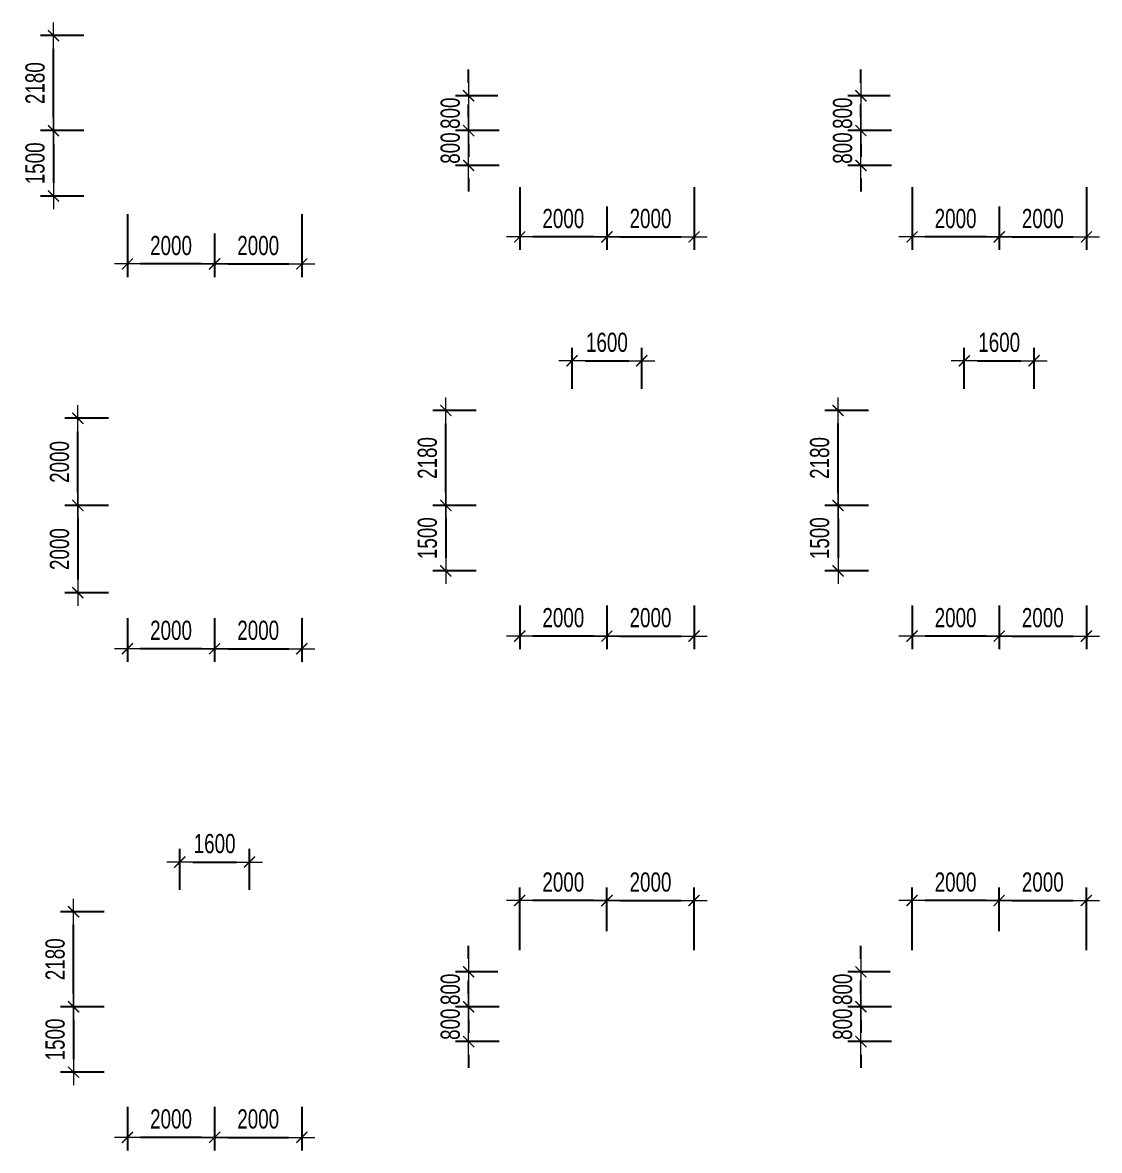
# Model space of a CAD drawing. Header units: millimetres. Extents: x -259680 to 389590, y -106473 to 139263.
# Drawn here: x 50294 to 75000, y 2104 to 27980 of the extents above; entities that cross this region are included whole.
import ezdxf

# ---------------------------------------------------------------- set-up
doc = ezdxf.new("R2010")
doc.units = ezdxf.units.MM
doc.layers.get('Defpoints').update_dxf_attribs({"color": 151, "lineweight": 9})
doc.layers.add('NDC_S_DIM', color=1, linetype='Continuous', lineweight=15)
doc.styles.add('NDC_DIM', font='', dxfattribs={"width": 0.75})
doc.styles.get('NDC_DIM').set_extended_font_data('Dotum')
doc.dimstyles.new('NDC_dim_200', dxfattribs={"dimscale": 200, "dimtxt": 2.2, "dimasz": 1.5, "dimexe": 1.5, "dimexo": 2.5, "dimgap": 1, "dimtad": 1, "dimdec": 0, "dimzin": 0, "dimdsep": 46, "dimtxsty": 'NDC_DIM', "dimblk": 'DIMMARK', "dimcen": 0.09, "dimdle": 1.2, "dimclrd": 1, "dimclre": 1, "dimclrt": 3, "dimadec": 0, "dimazin": 0, "dimtfac": 1, "dimtdec": 0, "dimtix": 1, "dimtofl": 0, "dimtmove": 0, "dimatfit": 3, "dimfxl": 6, "dimfxlon": 1, "dimtolj": 1, "dimtzin": 0, "dimarcsym": 0})

# ---------------------------------------------------------------- blocks, each defined once
blk = doc.blocks.new('DIMMARK')
at = {"layer": 'NDC_S_DIM', "color": 1}
blk.add_line((-1.5, 0), (1, 0), dxfattribs=at)
at = {"layer": 'NDC_S_DIM', "color": 2, "const_width": 0.1}
blk.add_lwpolyline([(-0.424, -0.424), (0.424, 0.424)], dxfattribs=at)
blk = doc.blocks.new('*D853')
at = {"layer": 'Defpoints', "color": 0, "ltscale": 100, "transparency": 16777216}
for p in [(54700, 3604), (56700, 3604), (56700, 2404)]:
    blk.add_point(p, dxfattribs=at)
at = {"layer": 'NDC_S_DIM', "color": 1, "lineweight": -2, "ltscale": 100, "transparency": 16777216}
for p, q in [((54700, 3104), (54700, 2104)), ((56700, 3104), (56700, 2104)), ((55000, 2404), (56400, 2404))]:
    blk.add_line(p, q, dxfattribs=at)
at = {"layer": 'NDC_S_DIM', "color": 1, "lineweight": -2, "ltscale": 100, "transparency": 16777216, "xscale": 300, "yscale": 300, "zscale": 300, "rotation": 180}
blk.add_blockref('DIMMARK', (54700, 2404), dxfattribs=at)
at = {"layer": 'NDC_S_DIM', "color": 1, "lineweight": -2, "ltscale": 100, "transparency": 16777216, "xscale": 300, "yscale": 300, "zscale": 300}
blk.add_blockref('DIMMARK', (56700, 2404), dxfattribs=at)
at = {"layer": 'NDC_S_DIM', "color": 3, "ltscale": 100, "transparency": 16777216, "insert": (55700, 2824), "char_height": 440, "attachment_point": 5, "style": 'NDC_DIM'}
blk.add_mtext('\\A1;2000', dxfattribs=at)
blk = doc.blocks.new('*D854')
at = {"layer": 'Defpoints', "color": 0, "ltscale": 100, "transparency": 16777216}
for p in [(52700, 3604), (54700, 3604), (52700, 2404)]:
    blk.add_point(p, dxfattribs=at)
at = {"layer": 'NDC_S_DIM', "color": 1, "lineweight": -2, "ltscale": 100, "transparency": 16777216}
for p, q in [((52700, 3104), (52700, 2104)), ((54700, 3104), (54700, 2104)), ((54400, 2404), (53000, 2404))]:
    blk.add_line(p, q, dxfattribs=at)
at = {"layer": 'NDC_S_DIM', "color": 1, "lineweight": -2, "ltscale": 100, "transparency": 16777216, "xscale": 300, "yscale": 300, "zscale": 300, "rotation": 180}
blk.add_blockref('DIMMARK', (52700, 2404), dxfattribs=at)
at = {"layer": 'NDC_S_DIM', "color": 1, "lineweight": -2, "ltscale": 100, "transparency": 16777216, "xscale": 300, "yscale": 300, "zscale": 300}
blk.add_blockref('DIMMARK', (54700, 2404), dxfattribs=at)
at = {"layer": 'NDC_S_DIM', "color": 3, "ltscale": 100, "transparency": 16777216, "insert": (53700, 2824), "char_height": 440, "attachment_point": 5, "style": 'NDC_DIM'}
blk.add_mtext('\\A1;2000', dxfattribs=at)
blk = doc.blocks.new('*D855')
at = {"layer": 'Defpoints', "color": 0, "ltscale": 100, "transparency": 16777216}
for p in [(52663, 5400), (51463, 3900), (52663, 3900)]:
    blk.add_point(p, dxfattribs=at)
at = {"layer": 'NDC_S_DIM', "color": 1, "lineweight": -2, "ltscale": 100, "transparency": 16777216}
for p, q in [((52163, 5400), (51163, 5400)), ((51463, 5100), (51463, 4200)), ((52163, 3900), (51163, 3900))]:
    blk.add_line(p, q, dxfattribs=at)
at = {"layer": 'NDC_S_DIM', "color": 1, "lineweight": -2, "ltscale": 100, "transparency": 16777216, "xscale": 300, "yscale": 300, "zscale": 300}
for p, rotation in [((51463, 5400), 90), ((51463, 3900), 270)]:
    blk.add_blockref('DIMMARK', p, dxfattribs=dict(at, rotation=rotation))
at = {"layer": 'NDC_S_DIM', "color": 3, "ltscale": 100, "transparency": 16777216, "insert": (51042, 4650), "char_height": 440, "attachment_point": 5, "rotation": 90, "style": 'NDC_DIM'}
blk.add_mtext('\\A1;1500', dxfattribs=at)
blk = doc.blocks.new('*D829')
at = {"layer": 'Defpoints', "color": 0, "ltscale": 100, "transparency": 16777216}
for p in [(51463, 7580), (52663, 7580), (52663, 5400)]:
    blk.add_point(p, dxfattribs=at)
at = {"layer": 'NDC_S_DIM', "color": 1, "lineweight": -2, "ltscale": 100, "transparency": 16777216}
for p, q in [((52163, 7580), (51163, 7580)), ((51463, 5700), (51463, 7280)), ((52163, 5400), (51163, 5400))]:
    blk.add_line(p, q, dxfattribs=at)
at = {"layer": 'NDC_S_DIM', "color": 1, "lineweight": -2, "ltscale": 100, "transparency": 16777216, "xscale": 300, "yscale": 300, "zscale": 300}
for p, rotation in [((51463, 7580), 90), ((51463, 5400), 270)]:
    blk.add_blockref('DIMMARK', p, dxfattribs=dict(at, rotation=rotation))
at = {"layer": 'NDC_S_DIM', "color": 3, "ltscale": 100, "transparency": 16777216, "insert": (51042, 6490), "char_height": 440, "attachment_point": 5, "rotation": 90, "style": 'NDC_DIM'}
blk.add_mtext('\\A1;2180', dxfattribs=at)
blk = doc.blocks.new('*D830')
at = {"layer": 'Defpoints', "color": 0, "ltscale": 100, "transparency": 16777216}
for p in [(55500, 8720), (53900, 7580), (55500, 7580)]:
    blk.add_point(p, dxfattribs=at)
at = {"layer": 'NDC_S_DIM', "color": 1, "lineweight": -2, "ltscale": 100, "transparency": 16777216}
for p, q in [((53900, 8080), (53900, 9020)), ((55500, 8080), (55500, 9020)), ((54200, 8720), (55200, 8720))]:
    blk.add_line(p, q, dxfattribs=at)
at = {"layer": 'NDC_S_DIM', "color": 1, "lineweight": -2, "ltscale": 100, "transparency": 16777216, "xscale": 300, "yscale": 300, "zscale": 300, "rotation": 180}
blk.add_blockref('DIMMARK', (53900, 8720), dxfattribs=at)
at = {"layer": 'NDC_S_DIM', "color": 1, "lineweight": -2, "ltscale": 100, "transparency": 16777216, "xscale": 300, "yscale": 300, "zscale": 300}
blk.add_blockref('DIMMARK', (55500, 8720), dxfattribs=at)
at = {"layer": 'NDC_S_DIM', "color": 3, "ltscale": 100, "transparency": 16777216, "insert": (54700, 9141), "char_height": 440, "attachment_point": 5, "style": 'NDC_DIM'}
blk.add_mtext('\\A1;1600', dxfattribs=at)
blk = doc.blocks.new('*D831')
at = {"layer": 'Defpoints', "color": 0, "ltscale": 100, "transparency": 16777216}
for p in [(54700, 14814), (56700, 14814), (56700, 13614)]:
    blk.add_point(p, dxfattribs=at)
at = {"layer": 'NDC_S_DIM', "color": 1, "lineweight": -2, "ltscale": 100, "transparency": 16777216}
for p, q in [((54700, 14314), (54700, 13314)), ((56700, 14314), (56700, 13314)), ((55000, 13614), (56400, 13614))]:
    blk.add_line(p, q, dxfattribs=at)
at = {"layer": 'NDC_S_DIM', "color": 1, "lineweight": -2, "ltscale": 100, "transparency": 16777216, "xscale": 300, "yscale": 300, "zscale": 300, "rotation": 180}
blk.add_blockref('DIMMARK', (54700, 13614), dxfattribs=at)
at = {"layer": 'NDC_S_DIM', "color": 1, "lineweight": -2, "ltscale": 100, "transparency": 16777216, "xscale": 300, "yscale": 300, "zscale": 300}
blk.add_blockref('DIMMARK', (56700, 13614), dxfattribs=at)
at = {"layer": 'NDC_S_DIM', "color": 3, "ltscale": 100, "transparency": 16777216, "insert": (55700, 14034), "char_height": 440, "attachment_point": 5, "style": 'NDC_DIM'}
blk.add_mtext('\\A1;2000', dxfattribs=at)
blk = doc.blocks.new('*D832')
at = {"layer": 'Defpoints', "color": 0, "ltscale": 100, "transparency": 16777216}
for p in [(52700, 14814), (54700, 14814), (52700, 13614)]:
    blk.add_point(p, dxfattribs=at)
at = {"layer": 'NDC_S_DIM', "color": 1, "lineweight": -2, "ltscale": 100, "transparency": 16777216}
for p, q in [((52700, 14314), (52700, 13314)), ((54700, 14314), (54700, 13314)), ((54400, 13614), (53000, 13614))]:
    blk.add_line(p, q, dxfattribs=at)
at = {"layer": 'NDC_S_DIM', "color": 1, "lineweight": -2, "ltscale": 100, "transparency": 16777216, "xscale": 300, "yscale": 300, "zscale": 300, "rotation": 180}
blk.add_blockref('DIMMARK', (52700, 13614), dxfattribs=at)
at = {"layer": 'NDC_S_DIM', "color": 1, "lineweight": -2, "ltscale": 100, "transparency": 16777216, "xscale": 300, "yscale": 300, "zscale": 300}
blk.add_blockref('DIMMARK', (54700, 13614), dxfattribs=at)
at = {"layer": 'NDC_S_DIM', "color": 3, "ltscale": 100, "transparency": 16777216, "insert": (53700, 14034), "char_height": 440, "attachment_point": 5, "style": 'NDC_DIM'}
blk.add_mtext('\\A1;2000', dxfattribs=at)
blk = doc.blocks.new('*D833')
at = {"layer": 'Defpoints', "color": 0, "ltscale": 100, "transparency": 16777216}
for p in [(63700, 15104), (65700, 15104), (65700, 13904)]:
    blk.add_point(p, dxfattribs=at)
at = {"layer": 'NDC_S_DIM', "color": 1, "lineweight": -2, "ltscale": 100, "transparency": 16777216}
for p, q in [((63700, 14604), (63700, 13604)), ((65700, 14604), (65700, 13604)), ((64000, 13904), (65400, 13904))]:
    blk.add_line(p, q, dxfattribs=at)
at = {"layer": 'NDC_S_DIM', "color": 1, "lineweight": -2, "ltscale": 100, "transparency": 16777216, "xscale": 300, "yscale": 300, "zscale": 300, "rotation": 180}
blk.add_blockref('DIMMARK', (63700, 13904), dxfattribs=at)
at = {"layer": 'NDC_S_DIM', "color": 1, "lineweight": -2, "ltscale": 100, "transparency": 16777216, "xscale": 300, "yscale": 300, "zscale": 300}
blk.add_blockref('DIMMARK', (65700, 13904), dxfattribs=at)
at = {"layer": 'NDC_S_DIM', "color": 3, "ltscale": 100, "transparency": 16777216, "insert": (64700, 14324), "char_height": 440, "attachment_point": 5, "style": 'NDC_DIM'}
blk.add_mtext('\\A1;2000', dxfattribs=at)
blk = doc.blocks.new('*D834')
at = {"layer": 'Defpoints', "color": 0, "ltscale": 100, "transparency": 16777216}
for p in [(61700, 15104), (63700, 15104), (61700, 13904)]:
    blk.add_point(p, dxfattribs=at)
at = {"layer": 'NDC_S_DIM', "color": 1, "lineweight": -2, "ltscale": 100, "transparency": 16777216}
for p, q in [((61700, 14604), (61700, 13604)), ((63700, 14604), (63700, 13604)), ((63400, 13904), (62000, 13904))]:
    blk.add_line(p, q, dxfattribs=at)
at = {"layer": 'NDC_S_DIM', "color": 1, "lineweight": -2, "ltscale": 100, "transparency": 16777216, "xscale": 300, "yscale": 300, "zscale": 300, "rotation": 180}
blk.add_blockref('DIMMARK', (61700, 13904), dxfattribs=at)
at = {"layer": 'NDC_S_DIM', "color": 1, "lineweight": -2, "ltscale": 100, "transparency": 16777216, "xscale": 300, "yscale": 300, "zscale": 300}
blk.add_blockref('DIMMARK', (63700, 13904), dxfattribs=at)
at = {"layer": 'NDC_S_DIM', "color": 3, "ltscale": 100, "transparency": 16777216, "insert": (62700, 14324), "char_height": 440, "attachment_point": 5, "style": 'NDC_DIM'}
blk.add_mtext('\\A1;2000', dxfattribs=at)
blk = doc.blocks.new('*D835')
at = {"layer": 'Defpoints', "color": 0, "ltscale": 100, "transparency": 16777216}
for p in [(61203, 16900), (60003, 15400), (61203, 15400)]:
    blk.add_point(p, dxfattribs=at)
at = {"layer": 'NDC_S_DIM', "color": 1, "lineweight": -2, "ltscale": 100, "transparency": 16777216}
for p, q in [((60703, 16900), (59703, 16900)), ((60003, 16600), (60003, 15700)), ((60703, 15400), (59703, 15400))]:
    blk.add_line(p, q, dxfattribs=at)
at = {"layer": 'NDC_S_DIM', "color": 1, "lineweight": -2, "ltscale": 100, "transparency": 16777216, "xscale": 300, "yscale": 300, "zscale": 300}
for p, rotation in [((60003, 16900), 90), ((60003, 15400), 270)]:
    blk.add_blockref('DIMMARK', p, dxfattribs=dict(at, rotation=rotation))
at = {"layer": 'NDC_S_DIM', "color": 3, "ltscale": 100, "transparency": 16777216, "insert": (59582, 16150), "char_height": 440, "attachment_point": 5, "rotation": 90, "style": 'NDC_DIM'}
blk.add_mtext('\\A1;1500', dxfattribs=at)
blk = doc.blocks.new('*D836')
at = {"layer": 'Defpoints', "color": 0, "ltscale": 100, "transparency": 16777216}
for p in [(60003, 19080), (61203, 19080), (61203, 16900)]:
    blk.add_point(p, dxfattribs=at)
at = {"layer": 'NDC_S_DIM', "color": 1, "lineweight": -2, "ltscale": 100, "transparency": 16777216}
for p, q in [((60703, 19080), (59703, 19080)), ((60003, 17200), (60003, 18780)), ((60703, 16900), (59703, 16900))]:
    blk.add_line(p, q, dxfattribs=at)
at = {"layer": 'NDC_S_DIM', "color": 1, "lineweight": -2, "ltscale": 100, "transparency": 16777216, "xscale": 300, "yscale": 300, "zscale": 300}
for p, rotation in [((60003, 19080), 90), ((60003, 16900), 270)]:
    blk.add_blockref('DIMMARK', p, dxfattribs=dict(at, rotation=rotation))
at = {"layer": 'NDC_S_DIM', "color": 3, "ltscale": 100, "transparency": 16777216, "insert": (59582, 17990), "char_height": 440, "attachment_point": 5, "rotation": 90, "style": 'NDC_DIM'}
blk.add_mtext('\\A1;2180', dxfattribs=at)
blk = doc.blocks.new('*D837')
at = {"layer": 'Defpoints', "color": 0, "ltscale": 100, "transparency": 16777216}
for p in [(64500, 20220), (62900, 19080), (64500, 19080)]:
    blk.add_point(p, dxfattribs=at)
at = {"layer": 'NDC_S_DIM', "color": 1, "lineweight": -2, "ltscale": 100, "transparency": 16777216}
for p, q in [((62900, 19580), (62900, 20520)), ((64500, 19580), (64500, 20520)), ((63200, 20220), (64200, 20220))]:
    blk.add_line(p, q, dxfattribs=at)
at = {"layer": 'NDC_S_DIM', "color": 1, "lineweight": -2, "ltscale": 100, "transparency": 16777216, "xscale": 300, "yscale": 300, "zscale": 300, "rotation": 180}
blk.add_blockref('DIMMARK', (62900, 20220), dxfattribs=at)
at = {"layer": 'NDC_S_DIM', "color": 1, "lineweight": -2, "ltscale": 100, "transparency": 16777216, "xscale": 300, "yscale": 300, "zscale": 300}
blk.add_blockref('DIMMARK', (64500, 20220), dxfattribs=at)
at = {"layer": 'NDC_S_DIM', "color": 3, "ltscale": 100, "transparency": 16777216, "insert": (63700, 20641), "char_height": 440, "attachment_point": 5, "style": 'NDC_DIM'}
blk.add_mtext('\\A1;1600', dxfattribs=at)
blk = doc.blocks.new('*D720')
at = {"layer": 'Defpoints', "color": 0, "ltscale": 100, "transparency": 16777216}
for p in [(72700, 15104), (74700, 15104), (74700, 13904)]:
    blk.add_point(p, dxfattribs=at)
at = {"layer": 'NDC_S_DIM', "color": 1, "lineweight": -2, "ltscale": 100, "transparency": 16777216}
for p, q in [((72700, 14604), (72700, 13604)), ((74700, 14604), (74700, 13604)), ((73000, 13904), (74400, 13904))]:
    blk.add_line(p, q, dxfattribs=at)
at = {"layer": 'NDC_S_DIM', "color": 1, "lineweight": -2, "ltscale": 100, "transparency": 16777216, "xscale": 300, "yscale": 300, "zscale": 300, "rotation": 180}
blk.add_blockref('DIMMARK', (72700, 13904), dxfattribs=at)
at = {"layer": 'NDC_S_DIM', "color": 1, "lineweight": -2, "ltscale": 100, "transparency": 16777216, "xscale": 300, "yscale": 300, "zscale": 300}
blk.add_blockref('DIMMARK', (74700, 13904), dxfattribs=at)
at = {"layer": 'NDC_S_DIM', "color": 3, "ltscale": 100, "transparency": 16777216, "insert": (73700, 14324), "char_height": 440, "attachment_point": 5, "style": 'NDC_DIM'}
blk.add_mtext('\\A1;2000', dxfattribs=at)
blk = doc.blocks.new('*D721')
at = {"layer": 'Defpoints', "color": 0, "ltscale": 100, "transparency": 16777216}
for p in [(70700, 15104), (72700, 15104), (70700, 13904)]:
    blk.add_point(p, dxfattribs=at)
at = {"layer": 'NDC_S_DIM', "color": 1, "lineweight": -2, "ltscale": 100, "transparency": 16777216}
for p, q in [((70700, 14604), (70700, 13604)), ((72700, 14604), (72700, 13604)), ((72400, 13904), (71000, 13904))]:
    blk.add_line(p, q, dxfattribs=at)
at = {"layer": 'NDC_S_DIM', "color": 1, "lineweight": -2, "ltscale": 100, "transparency": 16777216, "xscale": 300, "yscale": 300, "zscale": 300, "rotation": 180}
blk.add_blockref('DIMMARK', (70700, 13904), dxfattribs=at)
at = {"layer": 'NDC_S_DIM', "color": 1, "lineweight": -2, "ltscale": 100, "transparency": 16777216, "xscale": 300, "yscale": 300, "zscale": 300}
blk.add_blockref('DIMMARK', (72700, 13904), dxfattribs=at)
at = {"layer": 'NDC_S_DIM', "color": 3, "ltscale": 100, "transparency": 16777216, "insert": (71700, 14324), "char_height": 440, "attachment_point": 5, "style": 'NDC_DIM'}
blk.add_mtext('\\A1;2000', dxfattribs=at)
blk = doc.blocks.new('*D722')
at = {"layer": 'Defpoints', "color": 0, "ltscale": 100, "transparency": 16777216}
for p in [(70203, 16900), (69003, 15400), (70203, 15400)]:
    blk.add_point(p, dxfattribs=at)
at = {"layer": 'NDC_S_DIM', "color": 1, "lineweight": -2, "ltscale": 100, "transparency": 16777216}
for p, q in [((69703, 16900), (68703, 16900)), ((69003, 16600), (69003, 15700)), ((69703, 15400), (68703, 15400))]:
    blk.add_line(p, q, dxfattribs=at)
at = {"layer": 'NDC_S_DIM', "color": 1, "lineweight": -2, "ltscale": 100, "transparency": 16777216, "xscale": 300, "yscale": 300, "zscale": 300}
for p, rotation in [((69003, 16900), 90), ((69003, 15400), 270)]:
    blk.add_blockref('DIMMARK', p, dxfattribs=dict(at, rotation=rotation))
at = {"layer": 'NDC_S_DIM', "color": 3, "ltscale": 100, "transparency": 16777216, "insert": (68582, 16150), "char_height": 440, "attachment_point": 5, "rotation": 90, "style": 'NDC_DIM'}
blk.add_mtext('\\A1;1500', dxfattribs=at)
blk = doc.blocks.new('*D723')
at = {"layer": 'Defpoints', "color": 0, "ltscale": 100, "transparency": 16777216}
for p in [(69003, 19080), (70203, 19080), (70203, 16900)]:
    blk.add_point(p, dxfattribs=at)
at = {"layer": 'NDC_S_DIM', "color": 1, "lineweight": -2, "ltscale": 100, "transparency": 16777216}
for p, q in [((69703, 19080), (68703, 19080)), ((69003, 17200), (69003, 18780)), ((69703, 16900), (68703, 16900))]:
    blk.add_line(p, q, dxfattribs=at)
at = {"layer": 'NDC_S_DIM', "color": 1, "lineweight": -2, "ltscale": 100, "transparency": 16777216, "xscale": 300, "yscale": 300, "zscale": 300}
for p, rotation in [((69003, 19080), 90), ((69003, 16900), 270)]:
    blk.add_blockref('DIMMARK', p, dxfattribs=dict(at, rotation=rotation))
at = {"layer": 'NDC_S_DIM', "color": 3, "ltscale": 100, "transparency": 16777216, "insert": (68582, 17990), "char_height": 440, "attachment_point": 5, "rotation": 90, "style": 'NDC_DIM'}
blk.add_mtext('\\A1;2180', dxfattribs=at)
blk = doc.blocks.new('*D724')
at = {"layer": 'Defpoints', "color": 0, "ltscale": 100, "transparency": 16777216}
for p in [(73500, 20220), (71900, 19080), (73500, 19080)]:
    blk.add_point(p, dxfattribs=at)
at = {"layer": 'NDC_S_DIM', "color": 1, "lineweight": -2, "ltscale": 100, "transparency": 16777216}
for p, q in [((71900, 19580), (71900, 20520)), ((73500, 19580), (73500, 20520)), ((72200, 20220), (73200, 20220))]:
    blk.add_line(p, q, dxfattribs=at)
at = {"layer": 'NDC_S_DIM', "color": 1, "lineweight": -2, "ltscale": 100, "transparency": 16777216, "xscale": 300, "yscale": 300, "zscale": 300, "rotation": 180}
blk.add_blockref('DIMMARK', (71900, 20220), dxfattribs=at)
at = {"layer": 'NDC_S_DIM', "color": 1, "lineweight": -2, "ltscale": 100, "transparency": 16777216, "xscale": 300, "yscale": 300, "zscale": 300}
blk.add_blockref('DIMMARK', (73500, 20220), dxfattribs=at)
at = {"layer": 'NDC_S_DIM', "color": 3, "ltscale": 100, "transparency": 16777216, "insert": (72700, 20641), "char_height": 440, "attachment_point": 5, "style": 'NDC_DIM'}
blk.add_mtext('\\A1;1600', dxfattribs=at)
blk = doc.blocks.new('*D710')
at = {"layer": 'Defpoints', "color": 0, "ltscale": 100, "transparency": 16777216}
for p in [(56700, 24080), (54700, 23642), (56700, 22442)]:
    blk.add_point(p, dxfattribs=at)
at = {"layer": 'NDC_S_DIM', "color": 1, "lineweight": -2, "ltscale": 100, "transparency": 16777216}
for p, q in [((56700, 23580), (56700, 22142)), ((54700, 23142), (54700, 22142)), ((55000, 22442), (56400, 22442))]:
    blk.add_line(p, q, dxfattribs=at)
at = {"layer": 'NDC_S_DIM', "color": 1, "lineweight": -2, "ltscale": 100, "transparency": 16777216, "xscale": 300, "yscale": 300, "zscale": 300, "rotation": 180}
blk.add_blockref('DIMMARK', (54700, 22442), dxfattribs=at)
at = {"layer": 'NDC_S_DIM', "color": 1, "lineweight": -2, "ltscale": 100, "transparency": 16777216, "xscale": 300, "yscale": 300, "zscale": 300}
blk.add_blockref('DIMMARK', (56700, 22442), dxfattribs=at)
at = {"layer": 'NDC_S_DIM', "color": 3, "ltscale": 100, "transparency": 16777216, "insert": (55700, 22862), "char_height": 440, "attachment_point": 5, "style": 'NDC_DIM'}
blk.add_mtext('\\A1;2000', dxfattribs=at)
blk = doc.blocks.new('*D624')
at = {"layer": 'Defpoints', "color": 0, "ltscale": 100, "transparency": 16777216}
for p in [(52700, 24080), (54700, 23642), (52700, 22442)]:
    blk.add_point(p, dxfattribs=at)
at = {"layer": 'NDC_S_DIM', "color": 1, "lineweight": -2, "ltscale": 100, "transparency": 16777216}
for p, q in [((52700, 23580), (52700, 22142)), ((54700, 23142), (54700, 22142)), ((54400, 22442), (53000, 22442))]:
    blk.add_line(p, q, dxfattribs=at)
at = {"layer": 'NDC_S_DIM', "color": 1, "lineweight": -2, "ltscale": 100, "transparency": 16777216, "xscale": 300, "yscale": 300, "zscale": 300, "rotation": 180}
blk.add_blockref('DIMMARK', (52700, 22442), dxfattribs=at)
at = {"layer": 'NDC_S_DIM', "color": 1, "lineweight": -2, "ltscale": 100, "transparency": 16777216, "xscale": 300, "yscale": 300, "zscale": 300}
blk.add_blockref('DIMMARK', (54700, 22442), dxfattribs=at)
at = {"layer": 'NDC_S_DIM', "color": 3, "ltscale": 100, "transparency": 16777216, "insert": (53700, 22862), "char_height": 440, "attachment_point": 5, "style": 'NDC_DIM'}
blk.add_mtext('\\A1;2000', dxfattribs=at)
blk = doc.blocks.new('*D625')
at = {"layer": 'Defpoints', "color": 0, "ltscale": 100, "transparency": 16777216}
for p in [(65700, 24700), (63700, 24262), (65700, 23062)]:
    blk.add_point(p, dxfattribs=at)
at = {"layer": 'NDC_S_DIM', "color": 1, "lineweight": -2, "ltscale": 100, "transparency": 16777216}
for p, q in [((65700, 24200), (65700, 22762)), ((63700, 23762), (63700, 22762)), ((64000, 23062), (65400, 23062))]:
    blk.add_line(p, q, dxfattribs=at)
at = {"layer": 'NDC_S_DIM', "color": 1, "lineweight": -2, "ltscale": 100, "transparency": 16777216, "xscale": 300, "yscale": 300, "zscale": 300, "rotation": 180}
blk.add_blockref('DIMMARK', (63700, 23062), dxfattribs=at)
at = {"layer": 'NDC_S_DIM', "color": 1, "lineweight": -2, "ltscale": 100, "transparency": 16777216, "xscale": 300, "yscale": 300, "zscale": 300}
blk.add_blockref('DIMMARK', (65700, 23062), dxfattribs=at)
at = {"layer": 'NDC_S_DIM', "color": 3, "ltscale": 100, "transparency": 16777216, "insert": (64700, 23482), "char_height": 440, "attachment_point": 5, "style": 'NDC_DIM'}
blk.add_mtext('\\A1;2000', dxfattribs=at)
blk = doc.blocks.new('*D626')
at = {"layer": 'Defpoints', "color": 0, "ltscale": 100, "transparency": 16777216}
for p in [(61700, 24700), (63700, 24262), (61700, 23062)]:
    blk.add_point(p, dxfattribs=at)
at = {"layer": 'NDC_S_DIM', "color": 1, "lineweight": -2, "ltscale": 100, "transparency": 16777216}
for p, q in [((61700, 24200), (61700, 22762)), ((63700, 23762), (63700, 22762)), ((63400, 23062), (62000, 23062))]:
    blk.add_line(p, q, dxfattribs=at)
at = {"layer": 'NDC_S_DIM', "color": 1, "lineweight": -2, "ltscale": 100, "transparency": 16777216, "xscale": 300, "yscale": 300, "zscale": 300, "rotation": 180}
blk.add_blockref('DIMMARK', (61700, 23062), dxfattribs=at)
at = {"layer": 'NDC_S_DIM', "color": 1, "lineweight": -2, "ltscale": 100, "transparency": 16777216, "xscale": 300, "yscale": 300, "zscale": 300}
blk.add_blockref('DIMMARK', (63700, 23062), dxfattribs=at)
at = {"layer": 'NDC_S_DIM', "color": 3, "ltscale": 100, "transparency": 16777216, "insert": (62700, 23482), "char_height": 440, "attachment_point": 5, "style": 'NDC_DIM'}
blk.add_mtext('\\A1;2000', dxfattribs=at)
blk = doc.blocks.new('*D627')
at = {"layer": 'Defpoints', "color": 0, "ltscale": 100, "transparency": 16777216}
for p in [(61728, 25500), (60528, 24700), (61728, 24700)]:
    blk.add_point(p, dxfattribs=at)
at = {"layer": 'NDC_S_DIM', "color": 1, "lineweight": -2, "ltscale": 100, "transparency": 16777216}
for p, q in [((60528, 25800), (60528, 26100)), ((61228, 25500), (60228, 25500)), ((61228, 24700), (60228, 24700)), ((60528, 24400), (60528, 24100))]:
    blk.add_line(p, q, dxfattribs=at)
at = {"layer": 'NDC_S_DIM', "color": 1, "lineweight": -2, "ltscale": 100, "transparency": 16777216, "xscale": 300, "yscale": 300, "zscale": 300}
for p, rotation in [((60528, 25500), 270), ((60528, 24700), 90)]:
    blk.add_blockref('DIMMARK', p, dxfattribs=dict(at, rotation=rotation))
at = {"layer": 'NDC_S_DIM', "color": 3, "ltscale": 100, "transparency": 16777216, "insert": (60108, 25100), "char_height": 440, "attachment_point": 5, "rotation": 90, "style": 'NDC_DIM'}
blk.add_mtext('\\A1;800', dxfattribs=at)
blk = doc.blocks.new('*D628')
at = {"layer": 'Defpoints', "color": 0, "ltscale": 100, "transparency": 16777216}
for p in [(60528, 26300), (61700, 26300), (61728, 25500)]:
    blk.add_point(p, dxfattribs=at)
at = {"layer": 'NDC_S_DIM', "color": 1, "lineweight": -2, "ltscale": 100, "transparency": 16777216}
for p, q in [((60528, 26600), (60528, 26900)), ((61200, 26300), (60228, 26300)), ((61228, 25500), (60228, 25500)), ((60528, 25200), (60528, 24900))]:
    blk.add_line(p, q, dxfattribs=at)
at = {"layer": 'NDC_S_DIM', "color": 1, "lineweight": -2, "ltscale": 100, "transparency": 16777216, "xscale": 300, "yscale": 300, "zscale": 300}
for p, rotation in [((60528, 26300), 270), ((60528, 25500), 90)]:
    blk.add_blockref('DIMMARK', p, dxfattribs=dict(at, rotation=rotation))
at = {"layer": 'NDC_S_DIM', "color": 3, "ltscale": 100, "transparency": 16777216, "insert": (60108, 25900), "char_height": 440, "attachment_point": 5, "rotation": 90, "style": 'NDC_DIM'}
blk.add_mtext('\\A1;800', dxfattribs=at)
blk = doc.blocks.new('*D629')
at = {"layer": 'Defpoints', "color": 0, "ltscale": 100, "transparency": 16777216}
for p in [(74700, 24700), (72700, 24262), (74700, 23062)]:
    blk.add_point(p, dxfattribs=at)
at = {"layer": 'NDC_S_DIM', "color": 1, "lineweight": -2, "ltscale": 100, "transparency": 16777216}
for p, q in [((74700, 24200), (74700, 22762)), ((72700, 23762), (72700, 22762)), ((73000, 23062), (74400, 23062))]:
    blk.add_line(p, q, dxfattribs=at)
at = {"layer": 'NDC_S_DIM', "color": 1, "lineweight": -2, "ltscale": 100, "transparency": 16777216, "xscale": 300, "yscale": 300, "zscale": 300, "rotation": 180}
blk.add_blockref('DIMMARK', (72700, 23062), dxfattribs=at)
at = {"layer": 'NDC_S_DIM', "color": 1, "lineweight": -2, "ltscale": 100, "transparency": 16777216, "xscale": 300, "yscale": 300, "zscale": 300}
blk.add_blockref('DIMMARK', (74700, 23062), dxfattribs=at)
at = {"layer": 'NDC_S_DIM', "color": 3, "ltscale": 100, "transparency": 16777216, "insert": (73700, 23482), "char_height": 440, "attachment_point": 5, "style": 'NDC_DIM'}
blk.add_mtext('\\A1;2000', dxfattribs=at)
blk = doc.blocks.new('*D630')
at = {"layer": 'Defpoints', "color": 0, "ltscale": 100, "transparency": 16777216}
for p in [(70700, 24700), (72700, 24262), (70700, 23062)]:
    blk.add_point(p, dxfattribs=at)
at = {"layer": 'NDC_S_DIM', "color": 1, "lineweight": -2, "ltscale": 100, "transparency": 16777216}
for p, q in [((70700, 24200), (70700, 22762)), ((72700, 23762), (72700, 22762)), ((72400, 23062), (71000, 23062))]:
    blk.add_line(p, q, dxfattribs=at)
at = {"layer": 'NDC_S_DIM', "color": 1, "lineweight": -2, "ltscale": 100, "transparency": 16777216, "xscale": 300, "yscale": 300, "zscale": 300, "rotation": 180}
blk.add_blockref('DIMMARK', (70700, 23062), dxfattribs=at)
at = {"layer": 'NDC_S_DIM', "color": 1, "lineweight": -2, "ltscale": 100, "transparency": 16777216, "xscale": 300, "yscale": 300, "zscale": 300}
blk.add_blockref('DIMMARK', (72700, 23062), dxfattribs=at)
at = {"layer": 'NDC_S_DIM', "color": 3, "ltscale": 100, "transparency": 16777216, "insert": (71700, 23482), "char_height": 440, "attachment_point": 5, "style": 'NDC_DIM'}
blk.add_mtext('\\A1;2000', dxfattribs=at)
blk = doc.blocks.new('*D631')
at = {"layer": 'Defpoints', "color": 0, "ltscale": 100, "transparency": 16777216}
for p in [(70728, 25500), (69528, 24700), (70728, 24700)]:
    blk.add_point(p, dxfattribs=at)
at = {"layer": 'NDC_S_DIM', "color": 1, "lineweight": -2, "ltscale": 100, "transparency": 16777216}
for p, q in [((69528, 25800), (69528, 26100)), ((70228, 25500), (69228, 25500)), ((70228, 24700), (69228, 24700)), ((69528, 24400), (69528, 24100))]:
    blk.add_line(p, q, dxfattribs=at)
at = {"layer": 'NDC_S_DIM', "color": 1, "lineweight": -2, "ltscale": 100, "transparency": 16777216, "xscale": 300, "yscale": 300, "zscale": 300}
for p, rotation in [((69528, 25500), 270), ((69528, 24700), 90)]:
    blk.add_blockref('DIMMARK', p, dxfattribs=dict(at, rotation=rotation))
at = {"layer": 'NDC_S_DIM', "color": 3, "ltscale": 100, "transparency": 16777216, "insert": (69108, 25100), "char_height": 440, "attachment_point": 5, "rotation": 90, "style": 'NDC_DIM'}
blk.add_mtext('\\A1;800', dxfattribs=at)
blk = doc.blocks.new('*D632')
at = {"layer": 'Defpoints', "color": 0, "ltscale": 100, "transparency": 16777216}
for p in [(69528, 26300), (70700, 26300), (70728, 25500)]:
    blk.add_point(p, dxfattribs=at)
at = {"layer": 'NDC_S_DIM', "color": 1, "lineweight": -2, "ltscale": 100, "transparency": 16777216}
for p, q in [((69528, 26600), (69528, 26900)), ((70200, 26300), (69228, 26300)), ((70228, 25500), (69228, 25500)), ((69528, 25200), (69528, 24900))]:
    blk.add_line(p, q, dxfattribs=at)
at = {"layer": 'NDC_S_DIM', "color": 1, "lineweight": -2, "ltscale": 100, "transparency": 16777216, "xscale": 300, "yscale": 300, "zscale": 300}
for p, rotation in [((69528, 26300), 270), ((69528, 25500), 90)]:
    blk.add_blockref('DIMMARK', p, dxfattribs=dict(at, rotation=rotation))
at = {"layer": 'NDC_S_DIM', "color": 3, "ltscale": 100, "transparency": 16777216, "insert": (69108, 25900), "char_height": 440, "attachment_point": 5, "rotation": 90, "style": 'NDC_DIM'}
blk.add_mtext('\\A1;800', dxfattribs=at)
blk = doc.blocks.new('*D274')
at = {"layer": 'Defpoints', "color": 0, "ltscale": 100, "transparency": 16777216}
for p in [(74700, 7838), (72700, 6638), (74700, 6200)]:
    blk.add_point(p, dxfattribs=at)
at = {"layer": 'NDC_S_DIM', "color": 1, "lineweight": -2, "ltscale": 100, "transparency": 16777216}
for p, q in [((72700, 7138), (72700, 8138)), ((74700, 6700), (74700, 8138)), ((73000, 7838), (74400, 7838))]:
    blk.add_line(p, q, dxfattribs=at)
at = {"layer": 'NDC_S_DIM', "color": 1, "lineweight": -2, "ltscale": 100, "transparency": 16777216, "xscale": 300, "yscale": 300, "zscale": 300, "rotation": 180}
blk.add_blockref('DIMMARK', (72700, 7838), dxfattribs=at)
at = {"layer": 'NDC_S_DIM', "color": 1, "lineweight": -2, "ltscale": 100, "transparency": 16777216, "xscale": 300, "yscale": 300, "zscale": 300}
blk.add_blockref('DIMMARK', (74700, 7838), dxfattribs=at)
at = {"layer": 'NDC_S_DIM', "color": 3, "ltscale": 100, "transparency": 16777216, "insert": (73700, 8259), "char_height": 440, "attachment_point": 5, "style": 'NDC_DIM'}
blk.add_mtext('\\A1;2000', dxfattribs=at)
blk = doc.blocks.new('*D275')
at = {"layer": 'Defpoints', "color": 0, "ltscale": 100, "transparency": 16777216}
for p in [(70700, 7838), (72700, 6638), (70700, 6200)]:
    blk.add_point(p, dxfattribs=at)
at = {"layer": 'NDC_S_DIM', "color": 1, "lineweight": -2, "ltscale": 100, "transparency": 16777216}
for p, q in [((70700, 6700), (70700, 8138)), ((72700, 7138), (72700, 8138)), ((72400, 7838), (71000, 7838))]:
    blk.add_line(p, q, dxfattribs=at)
at = {"layer": 'NDC_S_DIM', "color": 1, "lineweight": -2, "ltscale": 100, "transparency": 16777216, "xscale": 300, "yscale": 300, "zscale": 300, "rotation": 180}
blk.add_blockref('DIMMARK', (70700, 7838), dxfattribs=at)
at = {"layer": 'NDC_S_DIM', "color": 1, "lineweight": -2, "ltscale": 100, "transparency": 16777216, "xscale": 300, "yscale": 300, "zscale": 300}
blk.add_blockref('DIMMARK', (72700, 7838), dxfattribs=at)
at = {"layer": 'NDC_S_DIM', "color": 3, "ltscale": 100, "transparency": 16777216, "insert": (71700, 8259), "char_height": 440, "attachment_point": 5, "style": 'NDC_DIM'}
blk.add_mtext('\\A1;2000', dxfattribs=at)
blk = doc.blocks.new('*D335')
at = {"layer": 'Defpoints', "color": 0, "ltscale": 100, "transparency": 16777216}
for p in [(70728, 5400), (69528, 4600), (70728, 4600)]:
    blk.add_point(p, dxfattribs=at)
at = {"layer": 'NDC_S_DIM', "color": 1, "lineweight": -2, "ltscale": 100, "transparency": 16777216}
for p, q in [((69528, 5700), (69528, 6000)), ((70228, 5400), (69228, 5400)), ((70228, 4600), (69228, 4600)), ((69528, 4300), (69528, 4000))]:
    blk.add_line(p, q, dxfattribs=at)
at = {"layer": 'NDC_S_DIM', "color": 1, "lineweight": -2, "ltscale": 100, "transparency": 16777216, "xscale": 300, "yscale": 300, "zscale": 300}
for p, rotation in [((69528, 5400), 270), ((69528, 4600), 90)]:
    blk.add_blockref('DIMMARK', p, dxfattribs=dict(at, rotation=rotation))
at = {"layer": 'NDC_S_DIM', "color": 3, "ltscale": 100, "transparency": 16777216, "insert": (69108, 5000), "char_height": 440, "attachment_point": 5, "rotation": 90, "style": 'NDC_DIM'}
blk.add_mtext('\\A1;800', dxfattribs=at)
blk = doc.blocks.new('*D336')
at = {"layer": 'Defpoints', "color": 0, "ltscale": 100, "transparency": 16777216}
for p in [(69528, 6200), (70700, 6200), (70728, 5400)]:
    blk.add_point(p, dxfattribs=at)
at = {"layer": 'NDC_S_DIM', "color": 1, "lineweight": -2, "ltscale": 100, "transparency": 16777216}
for p, q in [((69528, 6500), (69528, 6800)), ((70200, 6200), (69228, 6200)), ((70228, 5400), (69228, 5400)), ((69528, 5100), (69528, 4800))]:
    blk.add_line(p, q, dxfattribs=at)
at = {"layer": 'NDC_S_DIM', "color": 1, "lineweight": -2, "ltscale": 100, "transparency": 16777216, "xscale": 300, "yscale": 300, "zscale": 300}
for p, rotation in [((69528, 6200), 270), ((69528, 5400), 90)]:
    blk.add_blockref('DIMMARK', p, dxfattribs=dict(at, rotation=rotation))
at = {"layer": 'NDC_S_DIM', "color": 3, "ltscale": 100, "transparency": 16777216, "insert": (69108, 5800), "char_height": 440, "attachment_point": 5, "rotation": 90, "style": 'NDC_DIM'}
blk.add_mtext('\\A1;800', dxfattribs=at)
blk = doc.blocks.new('*D323')
at = {"layer": 'Defpoints', "color": 0, "ltscale": 100, "transparency": 16777216}
for p in [(65700, 7838), (63700, 6638), (65700, 6200)]:
    blk.add_point(p, dxfattribs=at)
at = {"layer": 'NDC_S_DIM', "color": 1, "lineweight": -2, "ltscale": 100, "transparency": 16777216}
for p, q in [((63700, 7138), (63700, 8138)), ((65700, 6700), (65700, 8138)), ((64000, 7838), (65400, 7838))]:
    blk.add_line(p, q, dxfattribs=at)
at = {"layer": 'NDC_S_DIM', "color": 1, "lineweight": -2, "ltscale": 100, "transparency": 16777216, "xscale": 300, "yscale": 300, "zscale": 300, "rotation": 180}
blk.add_blockref('DIMMARK', (63700, 7838), dxfattribs=at)
at = {"layer": 'NDC_S_DIM', "color": 1, "lineweight": -2, "ltscale": 100, "transparency": 16777216, "xscale": 300, "yscale": 300, "zscale": 300}
blk.add_blockref('DIMMARK', (65700, 7838), dxfattribs=at)
at = {"layer": 'NDC_S_DIM', "color": 3, "ltscale": 100, "transparency": 16777216, "insert": (64700, 8259), "char_height": 440, "attachment_point": 5, "style": 'NDC_DIM'}
blk.add_mtext('\\A1;2000', dxfattribs=at)
blk = doc.blocks.new('*D324')
at = {"layer": 'Defpoints', "color": 0, "ltscale": 100, "transparency": 16777216}
for p in [(61700, 7838), (63700, 6638), (61700, 6200)]:
    blk.add_point(p, dxfattribs=at)
at = {"layer": 'NDC_S_DIM', "color": 1, "lineweight": -2, "ltscale": 100, "transparency": 16777216}
for p, q in [((61700, 6700), (61700, 8138)), ((63700, 7138), (63700, 8138)), ((63400, 7838), (62000, 7838))]:
    blk.add_line(p, q, dxfattribs=at)
at = {"layer": 'NDC_S_DIM', "color": 1, "lineweight": -2, "ltscale": 100, "transparency": 16777216, "xscale": 300, "yscale": 300, "zscale": 300, "rotation": 180}
blk.add_blockref('DIMMARK', (61700, 7838), dxfattribs=at)
at = {"layer": 'NDC_S_DIM', "color": 1, "lineweight": -2, "ltscale": 100, "transparency": 16777216, "xscale": 300, "yscale": 300, "zscale": 300}
blk.add_blockref('DIMMARK', (63700, 7838), dxfattribs=at)
at = {"layer": 'NDC_S_DIM', "color": 3, "ltscale": 100, "transparency": 16777216, "insert": (62700, 8259), "char_height": 440, "attachment_point": 5, "style": 'NDC_DIM'}
blk.add_mtext('\\A1;2000', dxfattribs=at)
blk = doc.blocks.new('*D325')
at = {"layer": 'Defpoints', "color": 0, "ltscale": 100, "transparency": 16777216}
for p in [(61728, 5400), (60528, 4600), (61728, 4600)]:
    blk.add_point(p, dxfattribs=at)
at = {"layer": 'NDC_S_DIM', "color": 1, "lineweight": -2, "ltscale": 100, "transparency": 16777216}
for p, q in [((60528, 5700), (60528, 6000)), ((61228, 5400), (60228, 5400)), ((61228, 4600), (60228, 4600)), ((60528, 4300), (60528, 4000))]:
    blk.add_line(p, q, dxfattribs=at)
at = {"layer": 'NDC_S_DIM', "color": 1, "lineweight": -2, "ltscale": 100, "transparency": 16777216, "xscale": 300, "yscale": 300, "zscale": 300}
for p, rotation in [((60528, 5400), 270), ((60528, 4600), 90)]:
    blk.add_blockref('DIMMARK', p, dxfattribs=dict(at, rotation=rotation))
at = {"layer": 'NDC_S_DIM', "color": 3, "ltscale": 100, "transparency": 16777216, "insert": (60108, 5000), "char_height": 440, "attachment_point": 5, "rotation": 90, "style": 'NDC_DIM'}
blk.add_mtext('\\A1;800', dxfattribs=at)
blk = doc.blocks.new('*D326')
at = {"layer": 'Defpoints', "color": 0, "ltscale": 100, "transparency": 16777216}
for p in [(60528, 6200), (61700, 6200), (61728, 5400)]:
    blk.add_point(p, dxfattribs=at)
at = {"layer": 'NDC_S_DIM', "color": 1, "lineweight": -2, "ltscale": 100, "transparency": 16777216}
for p, q in [((60528, 6500), (60528, 6800)), ((61200, 6200), (60228, 6200)), ((61228, 5400), (60228, 5400)), ((60528, 5100), (60528, 4800))]:
    blk.add_line(p, q, dxfattribs=at)
at = {"layer": 'NDC_S_DIM', "color": 1, "lineweight": -2, "ltscale": 100, "transparency": 16777216, "xscale": 300, "yscale": 300, "zscale": 300}
for p, rotation in [((60528, 6200), 270), ((60528, 5400), 90)]:
    blk.add_blockref('DIMMARK', p, dxfattribs=dict(at, rotation=rotation))
at = {"layer": 'NDC_S_DIM', "color": 3, "ltscale": 100, "transparency": 16777216, "insert": (60108, 5800), "char_height": 440, "attachment_point": 5, "rotation": 90, "style": 'NDC_DIM'}
blk.add_mtext('\\A1;800', dxfattribs=at)
blk = doc.blocks.new('*D349')
at = {"layer": 'Defpoints', "color": 0, "ltscale": 100, "transparency": 16777216}
for p in [(52763, 16900), (51563, 14900), (52763, 14900)]:
    blk.add_point(p, dxfattribs=at)
at = {"layer": 'NDC_S_DIM', "color": 1, "lineweight": -2, "ltscale": 100, "transparency": 16777216}
for p, q in [((52263, 16900), (51263, 16900)), ((51563, 16600), (51563, 15200)), ((52263, 14900), (51263, 14900))]:
    blk.add_line(p, q, dxfattribs=at)
at = {"layer": 'NDC_S_DIM', "color": 1, "lineweight": -2, "ltscale": 100, "transparency": 16777216, "xscale": 300, "yscale": 300, "zscale": 300}
for p, rotation in [((51563, 16900), 90), ((51563, 14900), 270)]:
    blk.add_blockref('DIMMARK', p, dxfattribs=dict(at, rotation=rotation))
at = {"layer": 'NDC_S_DIM', "color": 3, "ltscale": 100, "transparency": 16777216, "insert": (51142, 15900), "char_height": 440, "attachment_point": 5, "rotation": 90, "style": 'NDC_DIM'}
blk.add_mtext('\\A1;2000', dxfattribs=at)
blk = doc.blocks.new('*D350')
at = {"layer": 'Defpoints', "color": 0, "ltscale": 100, "transparency": 16777216}
for p in [(51563, 18900), (52763, 18900), (52763, 16900)]:
    blk.add_point(p, dxfattribs=at)
at = {"layer": 'NDC_S_DIM', "color": 1, "lineweight": -2, "ltscale": 100, "transparency": 16777216}
for p, q in [((52263, 18900), (51263, 18900)), ((51563, 17200), (51563, 18600)), ((52263, 16900), (51263, 16900))]:
    blk.add_line(p, q, dxfattribs=at)
at = {"layer": 'NDC_S_DIM', "color": 1, "lineweight": -2, "ltscale": 100, "transparency": 16777216, "xscale": 300, "yscale": 300, "zscale": 300}
for p, rotation in [((51563, 18900), 90), ((51563, 16900), 270)]:
    blk.add_blockref('DIMMARK', p, dxfattribs=dict(at, rotation=rotation))
at = {"layer": 'NDC_S_DIM', "color": 3, "ltscale": 100, "transparency": 16777216, "insert": (51142, 17900), "char_height": 440, "attachment_point": 5, "rotation": 90, "style": 'NDC_DIM'}
blk.add_mtext('\\A1;2000', dxfattribs=at)
blk = doc.blocks.new('*D353')
at = {"layer": 'Defpoints', "color": 0, "ltscale": 100, "transparency": 16777216}
for p in [(52203, 25500), (51003, 24000), (52203, 24000)]:
    blk.add_point(p, dxfattribs=at)
at = {"layer": 'NDC_S_DIM', "color": 1, "lineweight": -2, "ltscale": 100, "transparency": 16777216}
for p, q in [((51703, 25500), (50703, 25500)), ((51003, 25200), (51003, 24300)), ((51703, 24000), (50703, 24000))]:
    blk.add_line(p, q, dxfattribs=at)
at = {"layer": 'NDC_S_DIM', "color": 1, "lineweight": -2, "ltscale": 100, "transparency": 16777216, "xscale": 300, "yscale": 300, "zscale": 300}
for p, rotation in [((51003, 25500), 90), ((51003, 24000), 270)]:
    blk.add_blockref('DIMMARK', p, dxfattribs=dict(at, rotation=rotation))
at = {"layer": 'NDC_S_DIM', "color": 3, "ltscale": 100, "transparency": 16777216, "insert": (50582, 24750), "char_height": 440, "attachment_point": 5, "rotation": 90, "style": 'NDC_DIM'}
blk.add_mtext('\\A1;1500', dxfattribs=at)
blk = doc.blocks.new('*D354')
at = {"layer": 'Defpoints', "color": 0, "ltscale": 100, "transparency": 16777216}
for p in [(51003, 27680), (52203, 27680), (52203, 25500)]:
    blk.add_point(p, dxfattribs=at)
at = {"layer": 'NDC_S_DIM', "color": 1, "lineweight": -2, "ltscale": 100, "transparency": 16777216}
for p, q in [((51703, 27680), (50703, 27680)), ((51003, 25800), (51003, 27380)), ((51703, 25500), (50703, 25500))]:
    blk.add_line(p, q, dxfattribs=at)
at = {"layer": 'NDC_S_DIM', "color": 1, "lineweight": -2, "ltscale": 100, "transparency": 16777216, "xscale": 300, "yscale": 300, "zscale": 300}
for p, rotation in [((51003, 27680), 90), ((51003, 25500), 270)]:
    blk.add_blockref('DIMMARK', p, dxfattribs=dict(at, rotation=rotation))
at = {"layer": 'NDC_S_DIM', "color": 3, "ltscale": 100, "transparency": 16777216, "insert": (50582, 26590), "char_height": 440, "attachment_point": 5, "rotation": 90, "style": 'NDC_DIM'}
blk.add_mtext('\\A1;2180', dxfattribs=at)

msp = doc.modelspace()

# ---------------------------------------------------------------- dimensions: what is measured, and where the dimension line sits
at = {"layer": 'NDC_S_DIM', "ltscale": 100}
for base, p1, p2, angle, picture, middle in [((51002.6, 27679.6), (52202.6, 25500), (52202.6, 27679.6), 90, '*D354', (50582.3, 26589.8)), ((60528.4, 26300), (61728.4, 25500), (61700, 26300), 90, '*D628', (60108.1, 25900)), ((69528.4, 26300), (70728.4, 25500), (70700, 26300), 90, '*D632', (69108.1, 25900)), ((60528.4, 24700), (61728.4, 25500), (61728.4, 24700), 270, '*D627', (60108.1, 25100)), ((69528.4, 24700), (70728.4, 25500), (70728.4, 24700), 270, '*D631', (69108.1, 25100)), ((51002.6, 24000.2), (52202.6, 25500), (52202.6, 24000.2), 270, '*D353', (50582.3, 24750.1)), ((61700, 23061.7), (63700, 24261.7), (61700, 24700), 180, '*D626', (62700, 23482)), ((70700, 23061.7), (72700, 24261.7), (70700, 24700), 180, '*D630', (71700, 23482)), ((52700, 22441.7), (54700, 23641.7), (52700, 24080), 180, '*D624', (53700, 22862)), ((51562.6, 18900), (52762.6, 16900), (52762.6, 18900), 90, '*D350', (51142.3, 17900)), ((60002.6, 19079.6), (61202.6, 16900), (61202.6, 19079.6), 90, '*D836', (59582.3, 17989.8)), ((69002.6, 19079.6), (70202.6, 16900), (70202.6, 19079.6), 90, '*D723', (68582.3, 17989.8)), ((51562.6, 14900), (52762.6, 16900), (52762.6, 14900), 270, '*D349', (51142.3, 15900)), ((60002.6, 15400.2), (61202.6, 16900), (61202.6, 15400.2), 270, '*D835', (59582.3, 16150.1)), ((69002.6, 15400.2), (70202.6, 16900), (70202.6, 15400.2), 270, '*D722', (68582.3, 16150.1)), ((61700, 13904), (63700, 15104), (61700, 15104), 180, '*D834', (62700, 14324.3)), ((70700, 13904), (72700, 15104), (70700, 15104), 180, '*D721', (71700, 14324.3)), ((52700, 13614), (54700, 14814), (52700, 14814), 180, '*D832', (53700, 14034.3)), ((61700, 7838.3), (63700, 6638.3), (61700, 6200), 180, '*D324', (62700, 8258.6)), ((70700, 7838.3), (72700, 6638.3), (70700, 6200), 180, '*D275', (71700, 8258.6)), ((51462.6, 7579.6), (52662.6, 5400), (52662.6, 7579.6), 90, '*D829', (51042.3, 6489.8)), ((60528.4, 6200), (61728.4, 5400), (61700, 6200), 90, '*D326', (60108.1, 5800)), ((69528.4, 6200), (70728.4, 5400), (70700, 6200), 90, '*D336', (69108.1, 5800)), ((60528.4, 4600), (61728.4, 5400), (61728.4, 4600), 270, '*D325', (60108.1, 5000)), ((69528.4, 4600), (70728.4, 5400), (70728.4, 4600), 270, '*D335', (69108.1, 5000)), ((51462.6, 3900.2), (52662.6, 5400), (52662.6, 3900.2), 270, '*D855', (51042.3, 4650.1)), ((52700, 2404), (54700, 3604), (52700, 3604), 180, '*D854', (53700, 2824.3))]:
    dim = msp.add_linear_dim(base=base, p1=p1, p2=p2, angle=angle, dimstyle='NDC_dim_200', dxfattribs=at)
    dim.commit()
    dim.dimension.update_dxf_attribs({"geometry": picture, "text_midpoint": middle})
for base, p1, p2, picture, middle in [((65700, 23061.7), (63700, 24261.7), (65700, 24700), '*D625', (64700, 23482)), ((74700, 23061.7), (72700, 24261.7), (74700, 24700), '*D629', (73700, 23482)), ((56700, 22441.7), (54700, 23641.7), (56700, 24080), '*D710', (55700, 22862)), ((64500, 20220.3), (62900, 19079.6), (64500, 19079.6), '*D837', (63700, 20640.6)), ((73500, 20220.3), (71900, 19079.6), (73500, 19079.6), '*D724', (72700, 20640.6)), ((65700, 13904), (63700, 15104), (65700, 15104), '*D833', (64700, 14324.3)), ((74700, 13904), (72700, 15104), (74700, 15104), '*D720', (73700, 14324.3)), ((56700, 13614), (54700, 14814), (56700, 14814), '*D831', (55700, 14034.3)), ((55500, 8720.3), (53900, 7579.6), (55500, 7579.6), '*D830', (54700, 9140.6)), ((65700, 7838.3), (63700, 6638.3), (65700, 6200), '*D323', (64700, 8258.6)), ((74700, 7838.3), (72700, 6638.3), (74700, 6200), '*D274', (73700, 8258.6)), ((56700, 2404), (54700, 3604), (56700, 3604), '*D853', (55700, 2824.3))]:
    dim = msp.add_linear_dim(base=base, p1=p1, p2=p2, dimstyle='NDC_dim_200', dxfattribs=at)
    dim.commit()
    dim.dimension.update_dxf_attribs({"geometry": picture, "text_midpoint": middle})

doc.saveas('drawing.dxf')
